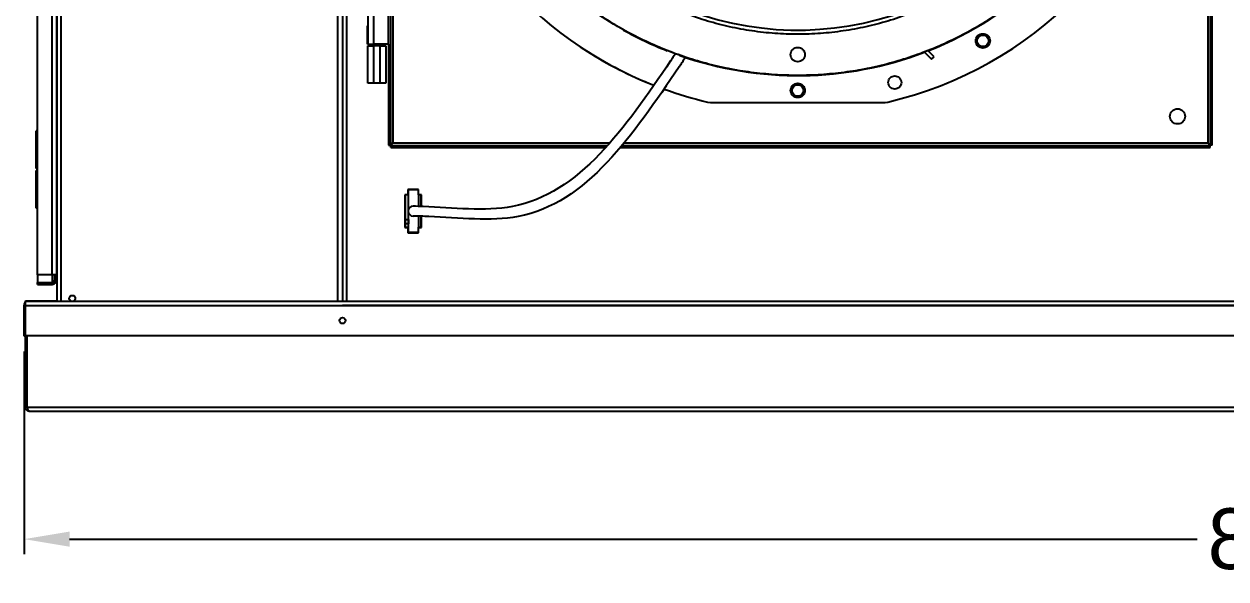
# Model space of a CAD drawing. Header units: inches. Extents: x 1229 to 1453, y -1023 to -720.
# Drawn here: x 1351.47 to 1391.07, y -773.57 to -755.28 of the extents above; entities that cross this region are included whole.
import ezdxf

# ---------------------------------------------------------------- set-up
doc = ezdxf.new("R2010")
doc.units = ezdxf.units.IN
doc.header["$MEASUREMENT"] = 0
doc.header["$PDSIZE"] = -1
doc.dimstyles.new('RAE Solutions', dxfattribs={"dimtxt": 2, "dimasz": 1.5, "dimexe": 0.5, "dimexo": 0.5, "dimgap": 0.5, "dimtad": 0, "dimtih": 1, "dimtoh": 1, "dimdec": 3, "dimrnd": 0.125, "dimzin": 1, "dimdsep": 46, "dimlunit": 5, "dimtxsty": 'Standard', "dimcen": 0.09, "dimadec": 0, "dimazin": 0, "dimtfac": 1, "dimtdec": 3, "dimtofl": 0, "dimtmove": 0, "dimatfit": 3, "dimfxl": 1, "dimtolj": 1, "dimtzin": 1, "dimarcsym": 0})

# ---------------------------------------------------------------- blocks, each defined once
blk = doc.blocks.new('*D254')
at = {"color": 0, "lineweight": -2, "transparency": 16777216}
for p, q in [((1432.457, -765.937), (1432.457, -772.754)), ((1351.466, -766.065), (1351.466, -772.754)), ((1352.966, -772.254), (1390.128, -772.254)), ((1430.957, -772.254), (1393.795, -772.254))]:
    blk.add_line(p, q, dxfattribs=at)
at = {"color": 0, "transparency": 16777216}
for points in [[(1352.966, -772.004), (1352.966, -772.504), (1351.466, -772.254)], [(1430.957, -772.004), (1430.957, -772.504), (1432.457, -772.254)]]:
    blk.add_solid(points, dxfattribs=at)
at = {"layer": 'Defpoints', "color": 0, "transparency": 16777216}
for p in [(1351.466, -765.565), (1432.457, -765.437), (1432.457, -772.254)]:
    blk.add_point(p, dxfattribs=at)
at = {"color": 0, "transparency": 16777216, "insert": (1391.962, -772.254), "char_height": 2, "attachment_point": 5}
blk.add_mtext('\\A1;81', dxfattribs=at)

msp = doc.modelspace()

# ---------------------------------------------------------------- linework, layer by layer
at = {"color": 18, "linetype": 'Continuous', "lineweight": 25, "true_color": 0x000000}
for p, q in [((1352.555, -764.4265), (1352.555, -727.0196)), ((1352.555, -764.4265), (1352.555, -727.0196)), ((1352.555, -764.4265), (1352.555, -727.0196)), ((1352.688, -764.4265), (1352.688, -727.0196)), ((1352.688, -764.4265), (1352.688, -727.0196)), ((1352.688, -764.4265), (1352.688, -727.0196)), ((1351.914, -763.5456), (1351.914, -727.2956)), ((1351.914, -763.5456), (1351.914, -727.2956)), ((1351.914, -763.5456), (1351.914, -727.2956)), ((1352.393, -763.5456), (1352.393, -727.2956)), ((1352.393, -763.5456), (1352.393, -727.2956)), ((1352.393, -763.5456), (1352.393, -727.2956)), ((1352.539, -727.2956), (1352.539, -763.5456)), ((1352.539, -727.2956), (1352.539, -763.5456)), ((1352.539, -727.2956), (1352.539, -763.5456)), ((1361.805, -764.4265), (1361.805, -731.0276)), ((1361.805, -764.4265), (1361.805, -731.0276)), ((1361.805, -764.4265), (1361.805, -731.0276)), ((1361.9618, -730.9825), (1361.9618, -764.4265)), ((1361.9618, -730.9825), (1361.9618, -764.4265)), ((1361.9618, -730.9825), (1361.9618, -764.4265)), ((1362.0948, -730.9825), (1362.0948, -764.4265)), ((1362.0948, -730.9825), (1362.0948, -764.4265)), ((1362.0948, -730.9825), (1362.0948, -764.4265)), ((1363.5415, -731.8687), (1363.5415, -759.2706)), ((1363.6245, -731.9447), (1363.6245, -759.1947)), ((1390.4785, -731.9447), (1390.4785, -759.1947)), ((1390.5615, -759.2706), (1390.5615, -731.8687)), ((1390.6245, -759.2706), (1390.6245, -731.8687)), ((1362.791, -754.6997), (1362.791, -755.3343)), ((1362.9785, -754.6997), (1362.9785, -755.9397)), ((1363.4785, -755.9397), (1363.4785, -754.6997)), ((1362.781, -755.9397), (1362.781, -755.3343)), ((1362.781, -755.3343), (1362.791, -755.3343)), ((1362.791, -755.3343), (1362.791, -755.9397)), ((1362.781, -755.9397), (1362.791, -755.9397)), ((1362.7905, -757.2297), (1362.7905, -755.9897)), ((1362.7905, -755.9897), (1362.978, -755.9897)), ((1362.791, -755.9397), (1362.9785, -755.9397)), ((1362.8375, -755.9397), (1362.8375, -755.9897)), ((1362.978, -755.9897), (1362.978, -757.2297)), ((1363.197, -755.9897), (1362.978, -755.9897)), ((1363.4785, -755.9397), (1362.9785, -755.9397)), ((1363.197, -757.2297), (1363.197, -755.9897)), ((1363.197, -755.9897), (1363.3845, -755.9897)), ((1363.3375, -755.9897), (1363.3375, -755.9397)), ((1363.3845, -755.9897), (1363.3845, -757.2297)), ((1363.4785, -755.9397), (1363.4785, -759.2706)), ((1381.1392, -756.2031), (1381.375, -756.4389)), ((1381.4569, -756.3538), (1381.2596, -756.1564)), ((1381.375, -756.4389), (1381.4569, -756.3538)), ((1362.978, -757.2297), (1362.7905, -757.2297)), ((1363.197, -757.2297), (1362.978, -757.2297)), ((1363.3845, -757.2297), (1363.197, -757.2297)), ((1373.9938, -757.8487), (1374.0842, -757.8592)), ((1374.0842, -757.8592), (1379.8394, -757.8592)), ((1379.8394, -757.8592), (1379.9297, -757.8487)), ((1351.867, -760.0406), (1351.867, -758.8006)), ((1351.914, -758.8006), (1351.867, -758.8006)), ((1351.867, -760.0406), (1351.867, -758.8006)), ((1351.914, -758.8006), (1351.867, -758.8006)), ((1351.867, -760.0406), (1351.867, -758.8006)), ((1351.914, -758.8006), (1351.867, -758.8006)), ((1363.4785, -759.2706), (1363.5415, -759.2706)), ((1363.5486, -759.3407), (1363.5486, -759.2777)), ((1363.5486, -759.2777), (1370.6984, -759.2777)), ((1363.6245, -759.1947), (1370.7721, -759.1947)), ((1371.1741, -759.2777), (1390.5544, -759.2777)), ((1371.2431, -759.1947), (1390.4785, -759.1947)), ((1390.5544, -759.3407), (1390.5544, -759.2777)), ((1390.6245, -759.2706), (1390.5615, -759.2706)), ((1363.5486, -759.3407), (1370.6414, -759.3407)), ((1371.121, -759.3407), (1390.5544, -759.3407)), ((1351.914, -760.0406), (1351.867, -760.0406)), ((1351.914, -760.0406), (1351.867, -760.0406)), ((1351.914, -760.0406), (1351.867, -760.0406)), ((1351.8828, -760.0406), (1351.8828, -760.1031)), ((1351.8828, -760.0406), (1351.8828, -760.1031)), ((1351.8828, -760.0406), (1351.8828, -760.1031)), ((1351.8675, -761.3431), (1351.8675, -760.1031)), ((1351.914, -760.1031), (1351.8675, -760.1031)), ((1351.8675, -761.3431), (1351.8675, -760.1031)), ((1351.914, -760.1031), (1351.8675, -760.1031)), ((1351.8675, -761.3431), (1351.8675, -760.1031)), ((1351.914, -760.1031), (1351.8675, -760.1031)), ((1352.539, -760.1031), (1352.555, -760.1031)), ((1352.539, -760.1031), (1352.555, -760.1031)), ((1352.539, -760.1031), (1352.555, -760.1031)), ((1364.47, -760.7262), (1364.11, -760.7262)), ((1364.11, -760.7262), (1364.11, -760.9012)), ((1364.46, -760.7262), (1364.12, -760.7262)), ((1364.12, -760.7262), (1364.12, -760.9012)), ((1364.46, -760.7362), (1364.12, -760.7362)), ((1364.12, -760.7362), (1364.12, -760.9112)), ((1364.46, -760.9012), (1364.46, -760.7262)), ((1364.46, -760.9112), (1364.46, -760.7362)), ((1364.47, -760.9012), (1364.47, -760.7262)), ((1364.015, -760.9012), (1364.015, -761.9862)), ((1364.11, -760.9012), (1364.015, -760.9012)), ((1364.025, -760.9012), (1364.025, -761.7162)), ((1364.12, -760.9012), (1364.025, -760.9012)), ((1364.025, -760.9112), (1364.025, -761.9762)), ((1364.12, -760.9112), (1364.025, -760.9112)), ((1364.12, -760.9112), (1364.12, -761.9762)), ((1364.555, -760.9012), (1364.46, -760.9012)), ((1364.555, -760.9112), (1364.46, -760.9112)), ((1364.46, -760.9112), (1364.46, -761.2852)), ((1364.565, -760.9012), (1364.47, -760.9012)), ((1364.555, -761.2885), (1364.555, -760.9012)), ((1364.555, -761.2885), (1364.555, -760.9112)), ((1364.555, -761.1501), (1364.555, -761.2885)), ((1364.565, -761.2889), (1364.565, -760.9012)), ((1351.914, -761.3431), (1351.8675, -761.3431)), ((1351.914, -761.3431), (1351.8675, -761.3431)), ((1351.914, -761.3431), (1351.8675, -761.3431)), ((1352.539, -761.3431), (1352.555, -761.3431)), ((1352.539, -761.3431), (1352.555, -761.3431)), ((1352.539, -761.3431), (1352.555, -761.3431)), ((1364.46, -761.6099), (1364.46, -761.9762)), ((1364.555, -761.9662), (1364.555, -761.6122)), ((1364.555, -761.9762), (1364.555, -761.6122)), ((1364.565, -761.9862), (1364.565, -761.6124)), ((1364.015, -761.9862), (1364.11, -761.9862)), ((1364.025, -761.7162), (1364.135, -761.7162)), ((1364.135, -761.8662), (1364.025, -761.8662)), ((1364.025, -761.8662), (1364.025, -761.9662)), ((1364.025, -761.9662), (1364.12, -761.9662)), ((1364.025, -761.9762), (1364.12, -761.9762)), ((1364.11, -761.9862), (1364.11, -762.1612)), ((1364.12, -761.9662), (1364.12, -762.1412)), ((1364.12, -761.9762), (1364.12, -762.1512)), ((1364.135, -761.7162), (1364.135, -761.8662)), ((1364.46, -762.1412), (1364.46, -761.9662)), ((1364.46, -761.9662), (1364.555, -761.9662)), ((1364.46, -762.1512), (1364.46, -761.9762)), ((1364.46, -761.9762), (1364.555, -761.9762)), ((1364.47, -761.9862), (1364.565, -761.9862)), ((1364.47, -762.1612), (1364.47, -761.9862)), ((1364.11, -762.1612), (1364.47, -762.1612)), ((1364.12, -762.1412), (1364.46, -762.1412)), ((1364.12, -762.1512), (1364.46, -762.1512)), ((1352.393, -763.5456), (1351.914, -763.5456)), ((1351.914, -763.5456), (1351.914, -763.7956)), ((1352.393, -763.5456), (1351.914, -763.5456)), ((1351.914, -763.5456), (1351.914, -763.7956)), ((1352.393, -763.5456), (1351.914, -763.5456)), ((1351.914, -763.5456), (1351.914, -763.7956)), ((1352.5131, -763.5456), (1352.393, -763.5456)), ((1352.393, -763.5456), (1352.393, -763.7956)), ((1352.5131, -763.5456), (1352.393, -763.5456)), ((1352.393, -763.5456), (1352.393, -763.7956)), ((1352.5131, -763.5456), (1352.393, -763.5456)), ((1352.393, -763.5456), (1352.393, -763.7956)), ((1352.476, -763.7956), (1352.476, -763.5456)), ((1352.476, -763.7956), (1352.476, -763.5456)), ((1352.476, -763.7956), (1352.476, -763.5456)), ((1352.539, -763.5456), (1352.5131, -763.5456)), ((1352.539, -763.5456), (1352.5131, -763.5456)), ((1352.539, -763.5456), (1352.5131, -763.5456)), ((1352.539, -763.7956), (1352.539, -763.5456)), ((1352.539, -763.7956), (1352.539, -763.5456)), ((1352.539, -763.7956), (1352.539, -763.5456)), ((1351.914, -763.8586), (1351.914, -763.7956)), ((1351.914, -763.7956), (1352.393, -763.7956)), ((1351.914, -763.8586), (1351.914, -763.7956)), ((1351.914, -763.7956), (1352.393, -763.7956)), ((1351.914, -763.8586), (1351.914, -763.7956)), ((1351.914, -763.7956), (1352.393, -763.7956)), ((1351.914, -763.8586), (1352.393, -763.8586)), ((1351.914, -763.8586), (1352.393, -763.8586)), ((1351.914, -763.8586), (1352.393, -763.8586)), ((1352.393, -763.7956), (1352.393, -763.8586)), ((1352.393, -763.7956), (1352.393, -763.8586)), ((1352.393, -763.7956), (1352.393, -763.8586)), ((1352.5131, -763.7956), (1352.476, -763.7956)), ((1352.5131, -763.7956), (1352.476, -763.7956)), ((1352.5131, -763.7956), (1352.476, -763.7956)), ((1352.539, -763.7956), (1352.5131, -763.7956)), ((1352.539, -763.7956), (1352.5131, -763.7956)), ((1352.539, -763.7956), (1352.5131, -763.7956)), ((1351.5163, -764.4265), (1351.5163, -764.4025)), ((1351.5163, -764.4025), (1352.5163, -764.4025)), ((1351.5163, -764.4265), (1351.5163, -764.4025)), ((1351.5163, -764.4025), (1352.5163, -764.4025)), ((1351.5163, -764.4265), (1351.5163, -764.4025)), ((1351.5163, -764.4025), (1352.5163, -764.4025)), ((1351.5163, -764.5595), (1351.5163, -764.4265)), ((1432.4073, -764.4265), (1351.5163, -764.4265)), ((1351.5163, -764.5595), (1351.5163, -764.4265)), ((1432.4073, -764.4265), (1351.5163, -764.4265)), ((1351.5163, -764.5595), (1351.5163, -764.4265)), ((1352.2788, -764.406), (1351.5993, -764.406)), ((1351.5993, -764.406), (1351.5993, -764.4265)), ((1352.2788, -764.406), (1351.5993, -764.406)), ((1351.5993, -764.406), (1351.5993, -764.4265)), ((1352.2788, -764.406), (1351.5993, -764.406)), ((1351.5993, -764.406), (1351.5993, -764.4265)), ((1352.2788, -764.406), (1352.2788, -764.4265)), ((1352.2788, -764.406), (1352.2788, -764.4265)), ((1352.2788, -764.406), (1352.2788, -764.4265)), ((1352.5163, -764.4265), (1352.5163, -764.4025)), ((1352.5163, -764.4025), (1352.555, -764.4025)), ((1352.5163, -764.4265), (1352.5163, -764.4025)), ((1352.5163, -764.4025), (1352.555, -764.4025)), ((1352.5163, -764.4265), (1352.5163, -764.4025)), ((1352.5163, -764.4025), (1352.555, -764.4025)), ((1351.4663, -765.5645), (1351.4663, -764.539)), ((1351.5163, -764.539), (1351.4663, -764.539)), ((1351.4663, -765.5645), (1351.4663, -764.539)), ((1351.5163, -764.539), (1351.4663, -764.539)), ((1351.4663, -765.5645), (1351.4663, -764.539)), ((1351.5163, -764.539), (1351.4663, -764.539)), ((1351.5163, -765.5515), (1351.5163, -764.5595)), ((1351.5163, -765.5515), (1351.5163, -764.5595)), ((1432.4073, -764.5595), (1351.5163, -764.5595)), ((1351.5163, -765.5515), (1351.5163, -764.5595)), ((1432.4073, -764.5595), (1351.5163, -764.5595)), ((1351.5163, -765.5645), (1351.4663, -765.5645)), ((1351.5163, -765.5645), (1351.4663, -765.5645)), ((1351.5163, -765.5645), (1351.4663, -765.5645)), ((1351.5163, -765.5645), (1351.5163, -765.5515)), ((1351.5163, -765.5645), (1351.5163, -765.5515)), ((1432.3502, -765.5515), (1351.5163, -765.5515)), ((1351.5163, -765.5645), (1351.5163, -765.5515)), ((1432.3502, -765.5515), (1351.5163, -765.5515)), ((1351.5163, -767.906), (1351.5163, -765.5645)), ((1351.5163, -767.906), (1351.5163, -765.5645)), ((1351.5163, -767.906), (1351.5163, -765.5645)), ((1351.5663, -767.906), (1351.5663, -765.5515)), ((1351.5663, -767.906), (1351.5663, -765.5515)), ((1351.5663, -767.906), (1351.5663, -765.5515)), ((1351.5733, -767.906), (1351.5733, -765.5515)), ((1351.5733, -767.906), (1351.5733, -765.5515)), ((1351.5733, -767.906), (1351.5733, -765.5515)), ((1351.5163, -767.906), (1351.5663, -767.906)), ((1351.5163, -767.906), (1351.5663, -767.906)), ((1351.5163, -767.906), (1351.5663, -767.906)), ((1351.5733, -767.906), (1432.3502, -767.906)), ((1351.5733, -767.906), (1432.3502, -767.906)), ((1351.6493, -768.039), (1432.2743, -768.039)), ((1351.6493, -768.039), (1432.2743, -768.039))]:
    msp.add_line(p, q, dxfattribs=at)
at = {"color": 18, "true_color": 0x000000}
msp.add_line((1361.9618, -764.539), (1421.9618, -764.539), dxfattribs=at)
msp.add_line((1361.9618, -764.539), (1421.9618, -764.539), dxfattribs=at)
at = {"color": 18, "linetype": 'Continuous', "lineweight": 25, "true_color": 0x000000}
for centre, radius in [((1376.9618, -745.2608), 11.7126), ((1383.0641, -755.8304), 0.1875), ((1376.9618, -757.4655), 0.1875), ((1389.4785, -758.3197), 0.25), ((1353.055, -764.3196), 0.0995), ((1353.055, -764.3196), 0.0995), ((1353.055, -764.3196), 0.0995), ((1361.9618, -765.0515), 0.0995), ((1361.9618, -765.0515), 0.0995), ((1361.9618, -765.0515), 0.0995)]:
    msp.add_circle(centre, radius, dxfattribs=at)
for centre, radius, start, end in [((1376.9618, -745.2608), 12.9331, 193.26667, 248.51312), ((1376.9618, -745.2608), 12.9331, 283.26667, 346.73333), ((1376.9618, -745.2608), 10.2157, 224.36307, 313.03719), ((1376.9618, -745.2608), 11.7147, 291.53134, 314.20264), ((1376.9618, -745.2608), 11.7147, 240.6662, 248.46866), ((1376.9618, -745.2608), 12.9331, 237.30348, 248.51312), ((1376.9618, -745.2608), 11.7147, 250.65335, 290.90006), ((1376.9618, -745.2608), 12.9331, 250.083, 256.73333), ((1364.29, -761.4437), 0.1631, 90, 270), ((1352.393, -763.7126), 0.083, 270, 0), ((1352.393, -763.7126), 0.083, 270, 0), ((1352.393, -763.7126), 0.083, 270, 0), ((1352.393, -763.7126), 0.146, 270, 325.35478), ((1352.393, -763.7126), 0.146, 270, 325.35478), ((1352.393, -763.7126), 0.146, 270, 325.35478), ((1351.5993, -764.539), 0.133, 128.61324, 180), ((1351.5993, -764.539), 0.133, 128.61324, 180), ((1351.5993, -764.539), 0.133, 128.61324, 180), ((1351.5993, -764.539), 0.133, 90, 122.2353), ((1351.5993, -764.539), 0.133, 90, 122.2353), ((1351.5993, -764.539), 0.133, 90, 122.2353)]:
    msp.add_arc(centre, radius, start, end, dxfattribs=at)
for points, knots in [([(1388.6713, -745.2608), (1388.6665, -745.5163), (1388.6568, -746.0272), (1388.5788, -746.7903), (1388.4547, -747.5468), (1388.2803, -748.2936), (1388.0578, -749.0274), (1387.7877, -749.745), (1387.4712, -750.4435), (1387.1098, -751.1197), (1386.7048, -751.7709), (1386.2582, -752.3942), (1385.7717, -752.9869), (1385.2476, -753.5466), (1384.6879, -754.0708), (1384.0952, -754.5572), (1383.4719, -755.0039), (1382.8207, -755.4088), (1382.1445, -755.7703), (1381.446, -756.0867), (1380.7284, -756.3568), (1379.9946, -756.5794), (1379.2478, -756.7535), (1378.4913, -756.8784), (1377.7282, -756.9536), (1376.9618, -756.9787), (1376.1954, -756.9536), (1375.4323, -756.8784), (1374.6757, -756.7535), (1373.929, -756.5794), (1373.1952, -756.3568), (1372.4775, -756.0867), (1371.7791, -755.7702), (1371.1028, -755.4088), (1370.4517, -755.0039), (1369.8284, -754.5572), (1369.2356, -754.0708), (1368.676, -753.5466), (1368.1518, -752.9869), (1367.6653, -752.3942), (1367.2187, -751.7709), (1366.8138, -751.1197), (1366.4523, -750.4435), (1366.1359, -749.745), (1365.8657, -749.0274), (1365.6432, -748.2936), (1365.4689, -747.5468), (1365.3447, -746.7903), (1365.2667, -746.0272), (1365.2571, -745.5163), (1365.2522, -745.2608)], [0, 0, 0, 0, 0.0208333, 0.0416667, 0.0625, 0.0833333, 0.1041667, 0.125, 0.1458333, 0.1666667, 0.1875, 0.2083333, 0.2291667, 0.25, 0.2708333, 0.2916666, 0.3125, 0.3333333, 0.3541666, 0.375, 0.3958333, 0.4166666, 0.4375, 0.4583333, 0.4791667, 0.5, 0.5208333, 0.5416667, 0.5624999, 0.5833334, 0.6041667, 0.625, 0.6458333, 0.6666667, 0.6875, 0.7083334, 0.7291666, 0.75, 0.7708333, 0.7916666, 0.8125, 0.8333333, 0.8541667, 0.875, 0.8958333, 0.9166667, 0.9375, 0.9583333, 0.9791667, 1, 1, 1, 1]), ([(1383.849, -752.9896), (1383.658, -753.1527), (1383.2759, -753.4791), (1382.6596, -753.9141), (1382.0157, -754.3062), (1381.3444, -754.6496), (1380.65, -754.9435), (1379.9361, -755.1861), (1379.2064, -755.3761), (1378.4648, -755.5125), (1377.7153, -755.5947), (1376.9618, -755.6221), (1376.2082, -755.5947), (1375.4587, -755.5125), (1374.7171, -755.3761), (1373.9875, -755.1861), (1373.2735, -754.9435), (1372.5792, -754.6496), (1371.9078, -754.3062), (1371.2639, -753.9141), (1370.6476, -753.4791), (1370.2656, -753.1527), (1370.0745, -752.9896)], [0, 0, 0, 0, 0.05000005, 0.10000004, 0.15000001, 0.19999991, 0.24999998, 0.30000002, 0.35, 0.4000001, 0.45000005, 0.50000015, 0.54999993, 0.59999988, 0.64999998, 0.69999996, 0.75000001, 0.80000007, 0.85000011, 0.90000008, 0.95000007, 1, 1, 1, 1]), ([(1382.8279, -755.8304), (1382.8314, -755.7996), (1382.8385, -755.738), (1382.8926, -755.6596), (1382.9701, -755.607), (1383.0624, -755.5881), (1383.1552, -755.6057), (1383.2339, -755.6578), (1383.2895, -755.7367), (1383.2967, -755.7992), (1383.3003, -755.8304)], [0, 0, 0, 0, 0.1245787, 0.2488747, 0.3733756, 0.4977489, 0.6221025, 0.7475163, 0.873759, 1, 1, 1, 1]), ([(1376.7255, -756.2844), (1376.7291, -756.2535), (1376.7362, -756.1917), (1376.7908, -756.113), (1376.8689, -756.0605), (1376.9618, -756.042), (1377.0546, -756.0605), (1377.1327, -756.113), (1377.1873, -756.1917), (1377.1944, -756.2535), (1377.198, -756.2844)], [0, 0, 0, 0, 0.1249991, 0.2500007, 0.3749975, 0.4999969, 0.6250025, 0.7499993, 0.8750009, 1, 1, 1, 1]), ([(1383.3003, -755.8304), (1383.2968, -755.8614), (1383.2896, -755.9235), (1383.2346, -756.0023), (1383.156, -756.0548), (1383.0626, -756.0728), (1382.9695, -756.0536), (1382.8918, -756.0004), (1382.8382, -755.9219), (1382.8313, -755.8608), (1382.8279, -755.8304)], [0, 0, 0, 0, 0.1254908, 0.2509653, 0.3764325, 0.5019057, 0.6273876, 0.7528822, 0.8772354, 1, 1, 1, 1]), ([(1373.2654, -756.3771), (1373.2371, -756.4188), (1373.2088, -756.4605), (1373.1805, -756.5023), (1373.1805, -756.5023), (1373.1805, -756.5023), (1373.1805, -756.5023), (1373.1559, -756.5386), (1373.1313, -756.5749), (1373.1067, -756.6112), (1373.09, -756.6358), (1373.0734, -756.6605), (1373.0567, -756.6851), (1371.528, -758.9414), (1369.3779, -762.1148), (1365.622, -761.6386), (1364.4575, -761.6091), (1364.2855, -761.6068)], [-0.3298403, -0.3298403, -0.3298403, -0.3298403, -0.195731, -0.195731, -0.195731, -0.195731, -0.195731, -0.195731, -0.079089, -0.079089, -0.079089, 0, 0, 0, 7.2472697, 10.1929424, 10.7060179, 10.7060179, 10.7060179, 10.7060179]), ([(1372.9323, -756.2584), (1372.9051, -756.2985), (1372.8779, -756.3386), (1372.8507, -756.3787), (1372.8264, -756.4146), (1372.8021, -756.4505), (1372.7777, -756.4864), (1372.7768, -756.4878), (1372.7758, -756.4892), (1372.7749, -756.4906), (1371.2765, -758.7011), (1369.137, -761.7786), (1365.4997, -761.3174), (1364.3976, -761.283), (1364.29, -761.2805)], [-0.1037755, -0.1037755, -0.1037755, -0.1037755, 0.0250348, 0.0250348, 0.0250348, 0.1403463, 0.1403463, 0.1403463, 0.1448443, 0.1448443, 0.1448443, 7.2472697, 10.1929424, 10.5128293, 10.5128293, 10.5128293, 10.5128293]), ([(1377.198, -756.2844), (1377.1944, -756.3153), (1377.1873, -756.3772), (1377.1327, -756.4558), (1377.0546, -756.5083), (1376.9618, -756.5268), (1376.8689, -756.5083), (1376.7908, -756.4558), (1376.7362, -756.3772), (1376.7291, -756.3153), (1376.7255, -756.2844)], [0, 0, 0, 0, 0.1249993, 0.250001, 0.374997, 0.5000031, 0.625003, 0.749999, 0.8750007, 1, 1, 1, 1]), ([(1376.7255, -757.4655), (1376.7292, -757.4343), (1376.7364, -757.3721), (1376.7914, -757.2936), (1376.8694, -757.2415), (1376.9618, -757.2232), (1377.0541, -757.2415), (1377.1321, -757.2936), (1377.1872, -757.3721), (1377.1944, -757.4343), (1377.198, -757.4655)], [0, 0, 0, 0, 0.1262511, 0.2513295, 0.3756274, 0.4999969, 0.6243726, 0.7486705, 0.8737489, 1, 1, 1, 1]), ([(1379.9448, -757.2018), (1379.9481, -757.1733), (1379.9546, -757.1166), (1380.0047, -757.0447), (1380.0759, -756.9967), (1380.1605, -756.9797), (1380.2454, -756.9961), (1380.3172, -757.0438), (1380.3679, -757.116), (1380.3746, -757.1732), (1380.3779, -757.2018)], [0, 0, 0, 0, 0.1255135, 0.2499867, 0.3743935, 0.4988922, 0.6232597, 0.7479394, 0.8738314, 1, 1, 1, 1]), ([(1380.3779, -757.2018), (1380.3746, -757.2302), (1380.3681, -757.287), (1380.3178, -757.3591), (1380.246, -757.4072), (1380.1607, -757.424), (1380.0754, -757.4067), (1380.0039, -757.3582), (1379.9544, -757.2861), (1379.948, -757.2298), (1379.9448, -757.2018)], [0, 0, 0, 0, 0.1252412, 0.2504823, 0.3757092, 0.5009322, 0.6261603, 0.7514072, 0.8764868, 1, 1, 1, 1]), ([(1377.198, -757.4655), (1377.1945, -757.4963), (1377.1874, -757.5581), (1377.1329, -757.6367), (1377.0547, -757.6894), (1376.9618, -757.7079), (1376.8688, -757.6894), (1376.7906, -757.6367), (1376.7361, -757.5581), (1376.7291, -757.4963), (1376.7255, -757.4655)], [0, 0, 0, 0, 0.1245351, 0.2497058, 0.3748572, 0.5000031, 0.6251428, 0.7502942, 0.8754649, 1, 1, 1, 1]), ([(1363.6245, -759.1947), (1363.6123, -759.2063), (1363.5924, -759.2253), (1363.5713, -759.2468), (1363.5584, -759.2573), (1363.5497, -759.2633), (1363.543, -759.2679), (1363.542, -759.2697), (1363.5415, -759.2706)], [0, 0, 0, 0, 0.3258872, 0.532605, 0.6334719, 0.7438525, 0.8655852, 1, 1, 1, 1]), ([(1363.5486, -759.2777), (1363.5492, -759.277), (1363.5505, -759.2756), (1363.5579, -759.265), (1363.5723, -759.248), (1363.5958, -759.2243), (1363.6147, -759.2048), (1363.6245, -759.1947)], [0, 0, 0, 0, 0.1567996, 0.3135501, 0.4731286, 0.7271257, 1, 1, 1, 1]), ([(1390.5615, -759.2706), (1390.561, -759.2697), (1390.5601, -759.268), (1390.5533, -759.2633), (1390.5447, -759.2574), (1390.5317, -759.2468), (1390.5106, -759.2253), (1390.4907, -759.2063), (1390.4785, -759.1947)], [0, 0, 0, 0, 0.1341537, 0.2556433, 0.3658237, 0.4665063, 0.674499, 1, 1, 1, 1]), ([(1390.4785, -759.1947), (1390.4907, -759.2074), (1390.5102, -759.2278), (1390.5342, -759.2514), (1390.5459, -759.2674), (1390.5517, -759.2763), (1390.5536, -759.2773), (1390.5544, -759.2777)], [0, 0, 0, 0, 0.3419603, 0.5458778, 0.7126603, 0.879217, 1, 1, 1, 1]), ([(1351.6493, -768.039), (1351.6344, -768.0376), (1351.6023, -768.0344), (1351.5623, -768.0104), (1351.5326, -767.9742), (1351.5183, -767.9389), (1351.5169, -767.9155), (1351.5163, -767.906)], [0, 0, 0, 0, 0.2307479, 0.4984397, 0.6861954, 0.8736402, 1, 1, 1, 1]), ([(1351.6493, -768.039), (1351.6344, -768.0376), (1351.6023, -768.0344), (1351.5623, -768.0104), (1351.5326, -767.9742), (1351.5183, -767.9389), (1351.5169, -767.9155), (1351.5163, -767.906)], [0, 0, 0, 0, 0.2307479, 0.4984397, 0.6861954, 0.8736402, 1, 1, 1, 1]), ([(1351.6493, -768.039), (1351.6344, -768.0376), (1351.6023, -768.0344), (1351.5623, -768.0104), (1351.5326, -767.9742), (1351.5183, -767.9389), (1351.5169, -767.9155), (1351.5163, -767.906)], [0, 0, 0, 0, 0.2307479, 0.4984397, 0.6861954, 0.8736402, 1, 1, 1, 1]), ([(1351.5782, -767.9488), (1351.5781, -767.9485), (1351.573, -767.9423), (1351.5679, -767.9271), (1351.5668, -767.9123), (1351.5663, -767.906)], [0, 0, 0, 0, 0.0213434, 0.5824645, 1, 1, 1, 1]), ([(1351.5782, -767.9488), (1351.5781, -767.9485), (1351.573, -767.9423), (1351.5679, -767.9271), (1351.5668, -767.9123), (1351.5663, -767.906)], [0, 0, 0, 0, 0.0213434, 0.5824645, 1, 1, 1, 1]), ([(1351.5782, -767.9488), (1351.5781, -767.9485), (1351.573, -767.9423), (1351.5679, -767.9271), (1351.5668, -767.9123), (1351.5663, -767.906)], [0, 0, 0, 0, 0.0213434, 0.5824645, 1, 1, 1, 1]), ([(1351.5733, -767.906), (1351.5743, -767.9171), (1351.576, -767.9381), (1351.5819, -767.9731), (1351.5928, -768.0051), (1351.6184, -768.0325), (1351.6376, -768.0366), (1351.6493, -768.039)], [0, 0, 0, 0, 0.1482896, 0.2809185, 0.5008019, 0.69753, 1, 1, 1, 1]), ([(1351.5733, -767.906), (1351.5743, -767.9171), (1351.576, -767.9381), (1351.5819, -767.9731), (1351.5928, -768.0051), (1351.6184, -768.0325), (1351.6376, -768.0366), (1351.6493, -768.039)], [0, 0, 0, 0, 0.1482896, 0.2809185, 0.5008019, 0.69753, 1, 1, 1, 1]), ([(1351.5733, -767.906), (1351.5743, -767.9171), (1351.576, -767.9381), (1351.5819, -767.9731), (1351.5928, -768.0051), (1351.6184, -768.0325), (1351.6376, -768.0366), (1351.6493, -768.039)], [0, 0, 0, 0, 0.1482896, 0.2809185, 0.5008019, 0.69753, 1, 1, 1, 1])]:
    msp.add_open_spline(points, degree=3, knots=knots, dxfattribs=at)

# ---------------------------------------------------------------- dimensions: what is measured, and where the dimension line sits
at = {"color": 18, "true_color": 0x000000}
dim = msp.add_linear_dim(base=(1432.4573, -772.2543), p1=(1351.4663, -765.5645), p2=(1432.4573, -765.4373), dimstyle='RAE Solutions', dxfattribs=at)
dim.commit()
dim.dimension.update_dxf_attribs({"geometry": '*D254', "text_midpoint": (1391.9618, -772.2543)})

doc.saveas('drawing.dxf')
